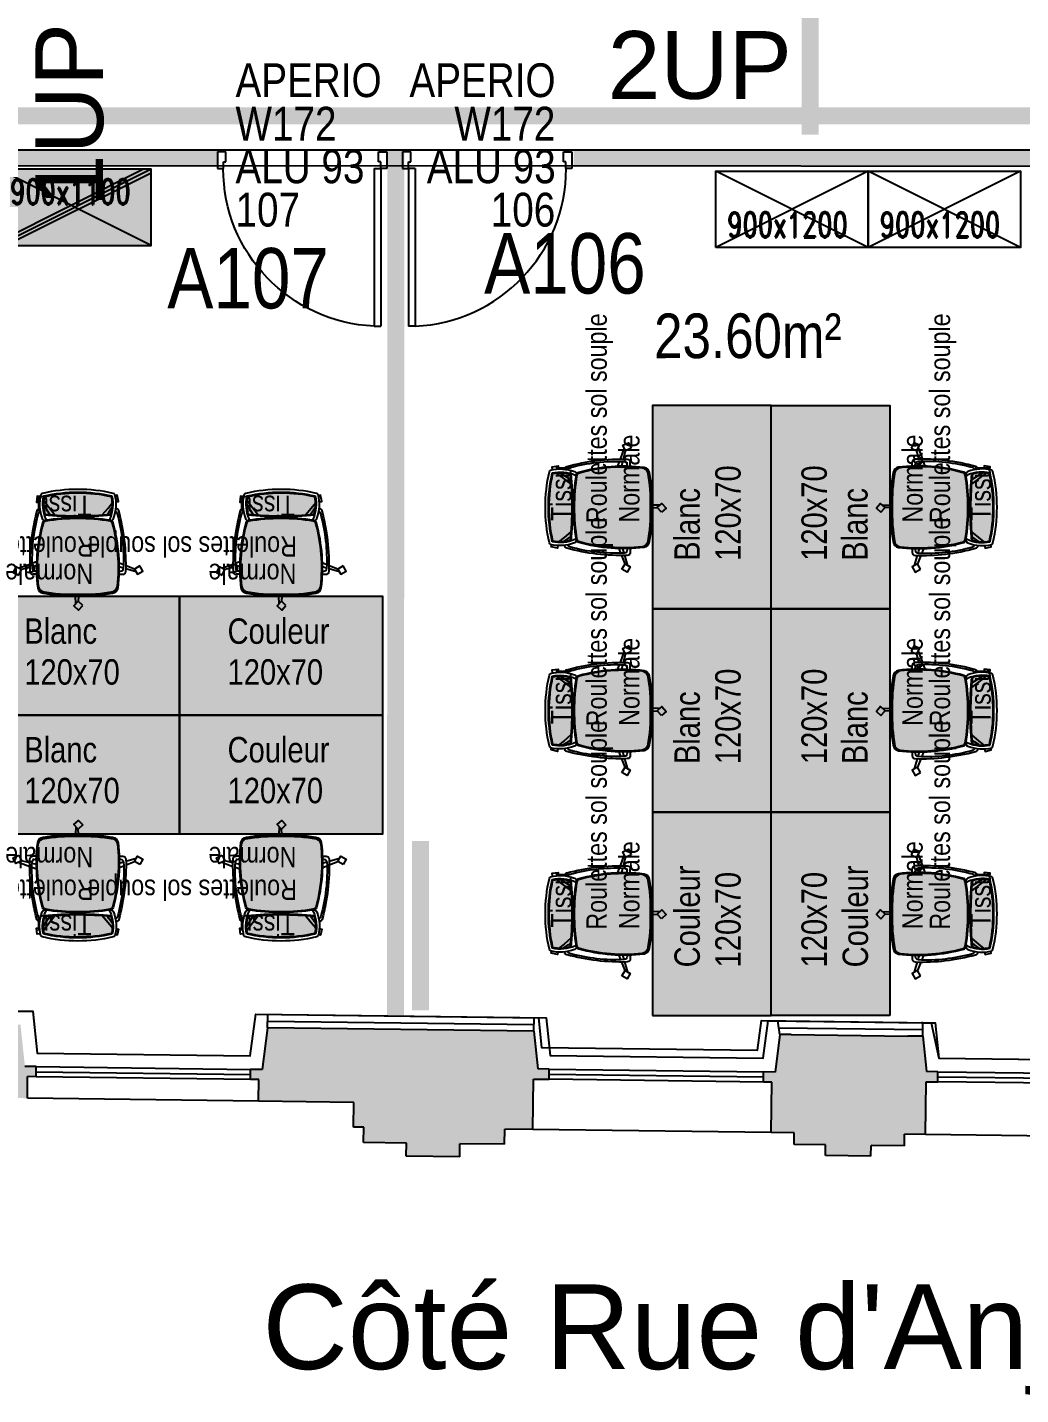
# Model space of a CAD drawing. Extents: x -28.9 to 23.3, y -8.4 to 57.6.
# Drawn here: x -10.06 to -4.2, y -8.19 to -0.11 of the extents above; entities that cross this region are included whole.
import ezdxf
from ezdxf.enums import TextEntityAlignment as Align

# ---------------------------------------------------------------- set-up
doc = ezdxf.new("R2010")
doc.units = 0
doc.header["$LTSCALE"] = 0.001
doc.linetypes.add('CACHE', pattern=[0.375, 0.25, -0.125])
doc.linetypes.add('HIDDEN', pattern=[9.525, 6.35, -3.175])
for name, color, linetype in [('00-SECURITE UP', 12, 'Continuous'), ('01-FAC_CHASSIS EXI', 4, 'Continuous'), ('01-STR_MACONNERIE_HACH', 252, 'Continuous'), ('02-ISOLATION', 6, 'ISOLATION'), ('A-Etiq_Mob', 7, 'Continuous'), ('A-Etiquettes', 7, 'Continuous'), ('A-MobilierAQ', 7, 'Continuous'), ('A-num pièce', 1, 'Continuous')]:
    doc.layers.add(name, color=color, linetype=linetype)
for name, color, linetype, true_color in [('A-cote', 7, 'Continuous', 0x425746), ('A-mobilier', 7, 'Continuous', 0x666666), ('A-MOQUETTE', 7, 'Continuous', 0xe5ecff), ('A-projet', 7, 'Continuous', 0x5b6280), ('A-signalétique', 7, 'Continuous', 0x666666), ('A-vitré', 7, 'Continuous', 0x61becc), ('couleur siege', 1, 'Continuous', 0xff0000)]:
    doc.layers.add(name, color=color, linetype=linetype, true_color=true_color)
doc.layers.add('A-portes', color=7, linetype='Continuous', lineweight=25)
doc.styles.add('ARIAL', font='arial.ttf')
doc.styles.add('ROMAND', font='romand', dxfattribs={"width": 0.7})
doc.styles.get("Standard").update_dxf_attribs({"font": 'ARIALN.TTF'})
doc.linetypes.add('ISOLATION', pattern='A,0.00254,-2.54,[134,ltypeshp.shx,S=2.54,R=0,X=-2.54,Y=0],-5.08,[134,ltypeshp.shx,S=2.54,R=180,X=2.54,Y=0],-2.54', length=10.16254)

# ---------------------------------------------------------------- blocks, each defined once
blk = doc.blocks.new('chaise')
at = {"layer": 'A-mobilier', "ltscale": 0.1, "true_color": 0xc7c8ca}
h = blk.add_hatch(color=9, dxfattribs=at)
h.dxf.hatch_style = 1
h.paths.add_polyline_path([(0.2715, 0.4556, 0.30076), (0.2358, 0.4895, 0.043342), (0.0082, 0.5092, 0.043342), (-0.2194, 0.4895, 0.300759), (-0.2552, 0.4556, 0.09791), (-0.2229, 0.027, 0.292085), (-0.2069, 0.0126, 0.040929), (0.0082, -0.005, 0.040929), (0.2232, 0.0126, 0.292085), (0.2392, 0.027, 0.09791)])
h.paths.add_polyline_path([(0.159, -0.0239, 0.015765), (0.0082, -0.0177, 0.016739), (-0.152, -0.0246), (-0.1896, -0.0691), (-0.2181, -0.1033, 0.040824), (-0.2135, -0.1418, 0.054873), (0.0082, -0.1666, 0.054873), (0.2298, -0.1418, 0.02252), (0.2331, -0.1206), (0.2189, -0.1014)])
h.paths.add_polyline_path([(0.1912, -0.0264, 0.003373), (0.159, -0.0239), (0.2189, -0.1014), (0.2331, -0.1206, 0.02535), (0.2346, -0.0966)])
h.paths.add_polyline_path([(0.2255, -0.0296, 0.0036), (0.1912, -0.0264), (0.2346, -0.0966, 0.0714)])
h.paths.add_polyline_path([(-0.152, -0.0246, 0.003505), (-0.1854, -0.0274), (-0.196, -0.0428), (-0.2174, -0.0745, 0.030269), (-0.2181, -0.1033), (-0.1896, -0.0691)])
h.paths.add_polyline_path([(-0.1854, -0.0274, 0.002494), (-0.2092, -0.0296, 0.048116), (-0.2174, -0.0745), (-0.196, -0.0428)], flags=17)
at = {"layer": 'A-mobilier'}
for p, q in [((0.004, 0.5092), (0.0064, 0.5428)), ((0.0216, 0.5582), (0.0229, 0.5092)), ((-0.2624, 0.3653), (-0.2871, 0.3653)), ((0.2787, 0.3653), (0.3035, 0.3653)), ((-0.3737, 0.3493), (-0.3075, 0.3301)), ((-0.3078, 0.3082), (-0.3629, 0.3302)), ((-0.2919, 0.3255), (-0.2834, 0.3231)), ((-0.2629, 0.3453), (-0.2718, 0.3453)), ((0.3093, 0.2929), (0.2787, 0.2819)), ((0.2793, 0.3453), (0.2882, 0.3453)), ((0.2794, 0.3097), (0.3086, 0.3167)), ((0.324, 0.3205), (0.3784, 0.3337)), ((0.3978, 0.3247), (0.3241, 0.2982)), ((-0.2416, -0.0656), (-0.2409, -0.0656)), ((-0.1896, -0.0691), (-0.2193, -0.1048)), ((-0.2174, -0.0745), (-0.196, -0.0428)), ((0.258, -0.0656), (0.2572, -0.0656)), ((0.2331, -0.1206), (0.2189, -0.1014))]:
    blk.add_line(p, q, dxfattribs=at)
at = {"layer": 'A-mobilier', "linetype": 'HIDDEN'}
for p, q in [((-0.2627, 0.2897), (-0.2927, 0.3021)), ((-0.2834, 0.3231), (-0.2632, 0.3171)), ((-0.196, -0.0428), (-0.1854, -0.0274)), ((-0.152, -0.0246), (-0.1896, -0.0691)), ((0.2189, -0.1014), (0.159, -0.0239)), ((0.1912, -0.0264), (0.2346, -0.0966))]:
    blk.add_line(p, q, dxfattribs=at)
at = {"layer": 'A-mobilier'}
for points in [[(-0.0236, 0.5701), (0.0064, 0.5428), (0.034, 0.572), (0.003, 0.5998)], [(-0.3982, 0.3102), (-0.3631, 0.331), (-0.3829, 0.3656), (-0.418, 0.3448)], [(0.3951, 0.3712), (0.3784, 0.3337), (0.4152, 0.3167), (0.4319, 0.3542)]]:
    blk.add_lwpolyline(points, close=True, dxfattribs=at)
for points in [[(-0.2428, -0.1092), (-0.2592, -0.1129), (-0.2503, -0.1525), (-0.2373, -0.1499)], [(0.2547, -0.145), (0.2745, -0.1474), (0.2795, -0.1069), (0.2594, -0.1049)]]:
    blk.add_lwpolyline(points, dxfattribs=at)
for centre, radius, start, end in [((0.8449, 0.323), 1.1081, 173.12775, 195.49585), ((-0.2117, 0.4455), 0.0447, 99.9272, 166.88346), ((-0.203, 0.4342), 0.0495, 115.9014, 169.32984), ((-0.0186, -0.6869), 1.1836, 88.70463, 100.02355), ((0.0082, -0.8109), 1.3202, 89.99999, 99.92701), ((0.0082, -0.8109), 1.3202, 80.07299, 90.00001), ((0.0349, -0.6869), 1.1836, 79.97645, 91.29537), ((0.2281, 0.4455), 0.0447, 13.11654, 80.0728), ((-0.8286, 0.323), 1.1081, 344.50415, 6.87225), ((0.2193, 0.4342), 0.0495, 10.67016, 64.0986), ((-0.2871, 0.3453), 0.02, 90, 178.21972), ((0.8449, 0.323), 1.1031, 173.73867, 195.3268), ((-0.8286, 0.323), 1.1031, 344.6732, 6.26133), ((0.3035, 0.3453), 0.02, 1.78028, 90), ((1.0389, 0.3041), 1.3467, 178.21972, 195.28216), ((0.8419, 0.2723), 1.135, 177.27806, 195.5028), ((-0.2718, 0.3253), 0.02, 90, 177.27806), ((-0.8256, 0.2723), 1.135, 344.4972, 2.72194), ((-1.0226, 0.3041), 1.3467, 344.71784, 1.78028), ((0.2882, 0.3253), 0.02, 2.72194, 90), ((-0.2071, -0.0076), 0.02, 80.75547, 159.0187), ((0.0196, -0.0945), 0.2428, 156.87025, 192.22581), ((-0.2036, 0.0323), 0.02, 195.49585, 260.6251), ((-0.1997, 0.0368), 0.02, 195.3268, 260.76651), ((0.0082, 1.3151), 1.3202, 260.6251, 270.00001), ((-0.1856, -0.0076), 0.02, 114.77846, 159.0187), ((0.0082, 1.3151), 1.3152, 260.76651, 270.00001), ((0.0082, 1.3151), 1.3152, 269.99999, 279.23349), ((0.0082, 1.3151), 1.3202, 269.99999, 279.3749), ((0.2019, -0.0076), 0.02, 20.9813, 65.22154), ((0.216, 0.0368), 0.02, 279.23349, 344.6732), ((-0.0032, -0.0945), 0.2428, 347.77419, 23.12975), ((0.2235, -0.0076), 0.02, 20.9813, 99.24453), ((0.22, 0.0323), 0.02, 279.3749, 344.50415), ((-0.2409, -0.0456), 0.02, 195.28216, 270), ((-0.2325, -0.0257), 0.02, 195.5028, 252.72935), ((0.0196, -0.0945), 0.2628, 159.0187, 193.9621), ((0.0196, -0.0945), 0.2378, 164.15559, 191.46034), ((0.0306, -2.412), 2.3994, 90.53628, 95.82876), ((0.0306, -2.412), 2.3944, 90.5374, 95.7482), ((-0.0143, -2.412), 2.3994, 84.17124, 89.46372), ((-0.0143, -2.412), 2.3944, 84.2518, 89.4626), ((-0.0032, -0.0945), 0.2378, 348.53966, 15.84441), ((-0.0032, -0.0945), 0.2628, 346.0379, 20.9813), ((0.2489, -0.0257), 0.02, 287.27065, 344.4972), ((0.2572, -0.0456), 0.02, 270, 344.71784), ((-0.2198, -0.1455), 0.02, 218.58905, 257.03355), ((0.01, 0.8526), 1.0442, 257.03355, 269.90038), ((0.01, 0.8526), 1.0242, 257.15462, 269.89843), ((0.01, 0.8526), 1.0192, 257.33463, 269.89793), ((0.0064, 0.8526), 1.0192, 270.10207, 282.66537), ((0.0064, 0.8526), 1.0242, 270.10157, 282.84538), ((0.0064, 0.8526), 1.0442, 270.09962, 282.96645), ((0.2362, -0.1455), 0.02, 282.96645, 321.41095)]:
    blk.add_arc(centre, radius, start, end, dxfattribs=at)
blk = doc.blocks.new('SiègeT1')
at = {"layer": 'couleur siege', "true_color": 0x8a6689}
for points in [[(-0.1936, 0.2235), (-0.0769, 0.2096), (0.0385, 0.2124), (0.1553, 0.2166), (0.1984, 0.2222), (0.2025, 0.2444), (0.2039, 0.282), (0.2012, 0.321), (0.1233, 0.3376), (0.0385, 0.3432), (-0.0227, 0.3446), (-0.0977, 0.3376), (-0.1492, 0.3307), (-0.1964, 0.3223), (-0.202, 0.3001), (-0.2006, 0.2653)], [(-0.2076, -0.2358), (-0.225, -0.2195), (-0.2335, -0.1968), (-0.2363, -0.14), (-0.2381, -0.076), (-0.2337, -0.0116), (-0.2278, 0.0448), (-0.218, 0.1023), (-0.2107, 0.1321), (-0.2013, 0.169), (-0.1966, 0.1769), (-0.184, 0.18), (-0.1205, 0.1883), (-0.0494, 0.1934), (0.0091, 0.1953), (0.0767, 0.1926), (0.1322, 0.1879), (0.1685, 0.1829), (0.1909, 0.1794), (0.1994, 0.1771), (0.2037, 0.1728), (0.2071, 0.1636), (0.2187, 0.1148), (0.2315, 0.0452), (0.2373, -0.0047), (0.2408, -0.0627), (0.2412, -0.1049), (0.2396, -0.159), (0.2364, -0.1973), (0.2345, -0.2097), (0.2289, -0.2196), (0.2221, -0.2289), (0.2135, -0.2344), (0.2067, -0.2363), (0.1752, -0.2419), (0.1139, -0.248), (0.0509, -0.2511), (-0.0505, -0.2518), (-0.1259, -0.2474), (-0.1911, -0.2375)]]:
    blk.add_hatch(color=8, dxfattribs=at).paths.add_polyline_path(points)
at = {"extrusion": (0, 0, -1), "xscale": 0.8999999999999986, "yscale": 0.8999999999999986, "zscale": -0.9, "rotation": 180}
blk.add_blockref('chaise', (0.0055, 0.195), dxfattribs=at)
at = {"layer": 'A-Etiq_Mob', "style": 'ROMAND', "width": 0.7}
for tag, p in [('FINITION', (-0.0791, 0.1775)), ('PIETEMENT', (-0.0914, -0.031)), ('ASSISE', (-0.0883, -0.2242)), ('COULEUR', (-0.1036, -0.4236))]:
    blk.add_attdef(tag, p, '', height=0.15, dxfattribs=at)
blk = doc.blocks.new('Poste127')
at = {"transparency": 33554582}
h = blk.add_hatch(color=256, dxfattribs=at)
h.dxf.hatch_style = 1
h.set_gradient(color1=(199, 200, 202), color2=(255, 246, 230), tint=1, name='CURVED')
h.paths.add_polyline_path([(0, 0.7), (0, 0), (1.2, 0), (1.2, 0.7)])
blk.add_lwpolyline([(0, 0.7), (0, 0), (1.2, 0), (1.2, 0.7)], close=True)
at = {"layer": 'A-Etiq_Mob'}
for tag, p in [('FINITION', (0.2839, 0.4213)), ('DIM', (0.2839, 0.1804))]:
    blk.add_attdef(tag, p, '', height=0.15, dxfattribs=at)
blk = doc.blocks.new('Poste127Couleur')
at = {"transparency": 33554582}
h = blk.add_hatch(color=256, dxfattribs=at)
h.dxf.hatch_style = 1
h.set_gradient(color1=(169, 83, 160), color2=(255, 246, 230), tint=1, name='CURVED')
h.paths.add_polyline_path([(0, 0.7029), (0, 0.0029), (1.2, 0.0029), (1.2, 0.7029)])
blk.add_lwpolyline([(0, 0.7), (0, 0), (1.2, 0), (1.2, 0.7)], close=True)
at = {"layer": 'A-Etiq_Mob'}
for tag, p in [('STRATIFIE', (0.2839, 0.4213)), ('DIM', (0.2839, 0.1804))]:
    blk.add_attdef(tag, p, '', height=0.15, dxfattribs=at)
blk = doc.blocks.new('Xref-R1-2018-11')
at = {"layer": '01-STR_MACONNERIE_HACH'}
h = blk.add_hatch(color=256, dxfattribs=at)
h.dxf.hatch_style = 1
h.paths.add_polyline_path([(-9.9079, 6.5986), (-9.8547, 6.5982), (-9.8543, 6.6582), (-9.9043, 6.6585), (-9.9023, 6.9761), (-10.8947, 6.9824), (-10.8967, 6.6649), (-10.9467, 6.6652), (-10.9471, 6.6052), (-10.8943, 6.6049), (-10.8705, 6.3609), (-9.9349, 6.3549)])
h.paths.add_polyline_path([(-6.9594, 6.9572), (-8.5844, 6.9676), (-8.5864, 6.6501), (-8.6364, 6.6504), (-8.6368, 6.5904), (-8.5841, 6.5901), (-8.5602, 6.3461), (-6.992, 6.3361), (-6.965, 6.5797), (-6.9118, 6.5794), (-6.9114, 6.6394), (-6.9614, 6.6397)])
h.paths.add_polyline_path([(-3.9843, 6.9382), (-5.6415, 6.9488), (-5.6435, 6.6313), (-5.6935, 6.6316), (-5.6939, 6.5716), (-5.6412, 6.5713), (-5.6173, 6.3273), (-4.0169, 6.317), (-3.99, 6.5607), (-3.9367, 6.5604), (-3.9364, 6.6204), (-3.9864, 6.6207)])
h.paths.add_polyline_path([(-1.6714, 6.9234), (-2.6665, 6.9298), (-2.6685, 6.6123), (-2.7185, 6.6126), (-2.7189, 6.5526), (-2.6661, 6.5522), (-2.6423, 6.3082), (-1.704, 6.3022), (-1.677, 6.5459), (-1.6238, 6.5456), (-1.6234, 6.6056), (-1.6734, 6.6059)])
h.paths.add_polyline_path([(1.2391, 6.9048), (-0.3535, 6.915), (-0.3555, 6.5975), (-0.4055, 6.5978), (-0.4059, 6.5378), (-0.3532, 6.5375), (-0.3294, 6.2934), (1.2351, 6.2834), (1.2366, 6.5273), (1.2866, 6.527), (1.287, 6.587), (1.237, 6.5873)])
h.paths.add_polyline_path([(4.2613, 4.563), (4.0393, 4.878), (3.7941, 4.7052), (3.7437, 4.6696), (3.4414, 4.4566), (3.7374, 4.0365), (4.1422, 3.9277), (4.1734, 4.0436), (4.1251, 4.0566)])
h.paths.add_polyline_path([(6.4828, 4.6253), (6.3626, 4.8262), (6.4048, 4.8588), (6.368, 4.9062), (6.3372, 4.8824), (6.2044, 5.0537), (5.3291, 4.3754), (5.2181, 4.3882), (5.0613, 3.8049), (5.013, 3.8178), (4.9819, 3.702), (5.2116, 3.6402)])
edge = h.paths.add_edge_path()
edge.add_line((8.8998, 6.4983), (8.8988, 6.5))
edge.add_line((8.8988, 6.5), (11.0135, 3.6771))
edge.add_arc((11.3803, 2.3662), 1.3612, 46.88516, 105.63257, ccw=False)
edge.add_line((12.3107, 3.3599), (9.1783, 7.5308))
edge.add_line((9.1783, 7.5308), (8.6276, 7.1267))
edge.add_line((8.6276, 7.1267), (8.7221, 7.0047))
edge.add_line((8.7221, 7.0047), (7.5965, 6.1325))
edge.add_line((7.5965, 6.1325), (7.7293, 5.9611))
edge.add_line((7.7293, 5.9611), (7.698, 5.9369))
edge.add_line((7.698, 5.9369), (7.7348, 5.8895))
edge.add_line((7.7348, 5.8895), (7.7825, 5.9264))
edge.add_line((7.7825, 5.9264), (7.947, 5.7599))
edge.add_line((7.947, 5.7599), (8.5107, 6.1968))
edge.add_line((8.5107, 6.1968), (8.5095, 6.1984))
edge.add_line((8.5095, 6.1984), (8.5108, 6.1969))
edge.add_line((8.5108, 6.1969), (8.8998, 6.4983))
edge = h.paths.add_edge_path()
edge.add_line((12.594, 2.9826), (12.3107, 3.3599))
edge.add_arc((11.3803, 2.3662), 1.3612, 46.88516, 105.63257)
edge.add_line((11.0135, 3.6771), (12.5352, 1.6457))
edge.add_arc((11.3803, 2.3662), 1.3612, 328.04267, 359.26904)
edge.add_arc((11.3803, 2.3662), 1.3612, 359.26904, 386.92775)
edge = h.paths.add_edge_path()
edge.add_arc((11.3803, 2.3662), 1.3612, -0.73096, 26.92775, ccw=False)
edge.add_arc((11.3803, 2.3662), 1.3612, 328.04267, 359.26904, ccw=False)
edge.add_line((12.5352, 1.6457), (16.884, -4.1595))
edge.add_line((16.884, -4.1595), (16.1904, -4.6804))
edge.add_line((16.1904, -4.6804), (16.2944, -4.8341))
edge.add_line((16.2944, -4.8341), (16.2458, -4.8706))
edge.add_line((16.2458, -4.8706), (16.2818, -4.9185))
edge.add_line((16.2818, -4.9185), (16.3361, -4.8777))
edge.add_line((16.3361, -4.8777), (16.4203, -4.9898))
edge.add_line((16.4203, -4.9898), (16.932, -4.6055))
edge.add_line((16.932, -4.6055), (17.1197, -4.6902))
edge.add_line((17.1197, -4.6902), (17.9104, -4.0965))
edge.add_line((17.9104, -4.0965), (12.594, 2.9826))
h.paths.add_polyline_path([(14.898, -6.1331), (15.4052, -5.7522), (15.321, -5.6401), (15.3753, -5.5993), (15.3393, -5.5513), (15.2911, -5.5876), (15.286, -5.5815), (15.1725, -5.4448), (14.0287, -6.3038), (14.155, -6.4832), (14.1064, -6.5197), (14.1425, -6.5676), (14.1968, -6.5268), (14.3689, -6.7561), (14.4424, -6.7009), (14.4957, -6.772), (14.616, -6.6817), (14.6553, -6.734), (14.8855, -6.5612), (14.7928, -6.4377), (14.9377, -6.3289)])
h.paths.add_polyline_path([(13.3381, -7.6413), (13.2848, -7.5703), (13.409, -7.477), (13.2369, -7.2477), (13.2912, -7.2069), (13.2552, -7.159), (13.207, -7.1952), (13.0693, -7.0231), (12.0278, -7.8065), (12.1544, -7.9862), (12.1058, -8.0227), (12.1418, -8.0707), (12.1962, -8.0299), (12.3681, -8.2587), (12.5358, -8.1328), (12.5892, -8.2038), (12.8542, -8.0048), (12.8935, -8.0571), (13.1093, -7.8951), (13.07, -7.8427)])
h.paths.add_polyline_path([(11.2287, -8.7564), (11.283, -8.7156), (11.247, -8.6676), (11.1988, -8.7039), (11.06, -8.5304), (10.0749, -9.2731), (10.0749, -9.2731), (10.0653, -9.2803), (10.1905, -9.4582), (10.1199, -9.5112), (10.156, -9.5592), (10.2103, -9.5184), (10.3836, -9.7491), (10.5241, -9.6436), (10.5775, -9.7146), (10.8405, -9.5171), (10.8798, -9.5694), (11.0956, -9.4074), (11.0563, -9.355), (11.3304, -9.1492), (11.277, -9.0781), (11.4006, -8.9853)])
h.paths.add_polyline_path([(9.2725, -10.5835), (9.4124, -10.4784), (9.2391, -10.2477), (9.2934, -10.2069), (9.2574, -10.1589), (9.1872, -10.2117), (9.0513, -10.0418), (8.1252, -10.7373), (8.2507, -10.9182), (8.1842, -10.9682), (8.2202, -11.0161), (8.2746, -10.9753), (8.4463, -11.204), (8.5752, -11.1071), (8.6286, -11.1782), (8.8718, -10.9956), (8.9111, -11.0479), (9.1269, -10.8859), (9.0876, -10.8335), (9.3259, -10.6545)])
h.paths.add_polyline_path([(7.3912, -11.9963), (7.5006, -11.9142), (7.3289, -11.6855), (7.3832, -11.6448), (7.3472, -11.5968), (7.281, -11.6465), (7.1435, -11.4746), (6.3233, -12.0905), (6.4525, -12.2767), (6.3735, -12.3361), (6.4095, -12.384), (6.4638, -12.3433), (6.6317, -12.5667), (6.6939, -12.52), (6.7473, -12.5911), (6.9904, -12.4085), (7.0298, -12.4608), (7.2456, -12.2987), (7.2062, -12.2464), (7.4446, -12.0674)])
h.paths.add_polyline_path([(5.6249, -13.3229), (5.6781, -13.2829), (5.5103, -13.0594), (5.5646, -13.0186), (5.5286, -12.9706), (5.4496, -13.0299), (5.308, -12.853), (5.0721, -13.0302), (4.5022, -13.0229), (4.4995, -13.2355), (4.4495, -13.2349), (4.4488, -13.2949), (4.4987, -13.2955), (4.4948, -13.6023), (4.7391, -13.6054), (4.7378, -13.704), (4.8992, -13.7061), (4.8984, -13.7758), (5.2994, -13.7809), (5.621, -13.5394), (5.6048, -13.469), (5.6878, -13.4067)])
h.paths.add_polyline_path([(3.3163, -13.0078), (2.4349, -12.9966), (2.4323, -13.1997), (2.3823, -13.1991), (2.3816, -13.2591), (2.4315, -13.2597), (2.4275, -13.5759), (2.5342, -13.5773), (2.5334, -13.6459), (2.7266, -13.6484), (2.7258, -13.7117), (2.9974, -13.7152), (2.9982, -13.6518), (3.1803, -13.6542), (3.1811, -13.5855), (3.3089, -13.5871), (3.3128, -13.2804), (3.3628, -13.281), (3.3636, -13.221), (3.3136, -13.2204)])
h.paths.add_polyline_path([(1.2489, -12.9814), (-0.6014, -12.9578), (-0.6289, -13.1654), (-0.697, -13.1645), (-0.6964, -13.2245), (-0.6478, -13.2251), (-0.6518, -13.5366), (-0.6146, -13.5371), (-0.6155, -13.6057), (-0.4283, -13.6081), (-0.4291, -13.6715), (-0.1553, -13.675), (-0.1545, -13.6116), (0.0332, -13.614), (0.0345, -13.5097), (0.5318, -13.516), (0.5305, -13.6204), (0.7014, -13.6225), (0.7006, -13.6859), (0.9641, -13.6893), (0.9649, -13.6259), (1.1422, -13.6282), (1.1431, -13.5595), (1.2416, -13.5608), (1.2456, -13.2446), (1.2956, -13.2452), (1.2963, -13.1852), (1.2464, -13.1846)])
h.paths.add_polyline_path([(-2.051, -12.9393), (-2.894, -12.9286), (-2.9234, -13.1503), (-2.9915, -13.1494), (-2.9923, -13.2094), (-2.9423, -13.21), (-2.9461, -13.5073), (-2.8104, -13.5091), (-2.8113, -13.5777), (-2.6251, -13.5801), (-2.6259, -13.6435), (-2.3569, -13.6469), (-2.3561, -13.5835), (-2.1592, -13.586), (-2.1583, -13.5174), (-2.0358, -13.519), (-2.0318, -13.2075), (-1.9629, -13.2084), (-1.9621, -13.1484), (-2.0288, -13.1475)])
h.paths.add_polyline_path([(-4.3499, -13.1921), (-4.2574, -13.1933), (-4.2566, -13.1333), (-4.3233, -13.1324), (-4.347, -12.91), (-5.9186, -12.89), (-5.9511, -13.1353), (-6.0192, -13.1344), (-6.02, -13.1944), (-5.97, -13.195), (-5.9717, -13.3223), (-5.41, -13.3295), (-5.4119, -13.4759), (-5.3505, -13.4767), (-5.3516, -13.5665), (-5.099, -13.5697), (-5.1, -13.6461), (-4.784, -13.6502), (-4.7831, -13.5737), (-4.5202, -13.5771), (-4.519, -13.4873), (-4.3537, -13.4894)])
h.paths.add_polyline_path([(-10.3349, -12.8336), (-11.1808, -12.8229), (-11.2133, -13.0681), (-11.2814, -13.0673), (-11.2822, -13.1273), (-11.2323, -13.1279), (-11.2362, -13.4341), (-11.0899, -13.436), (-11.0909, -13.5137), (-10.8922, -13.5162), (-10.893, -13.5758), (-10.6219, -13.5792), (-10.6211, -13.5197), (-10.4225, -13.5222), (-10.4215, -13.4445), (-10.2967, -13.4461), (-10.2928, -13.1399), (-10.2428, -13.1405), (-10.242, -13.0805), (-10.3087, -13.0797)])
edge = h.paths.add_edge_path()
edge.add_line((2.5716, 5.6909), (3.1695, 6.1123))
edge.add_line((3.1695, 6.1123), (3.0138, 6.3333))
edge.add_arc((1.8436, 5.4114), 1.4897, 38.23232, 77.61848)
edge.add_line((2.1631, 6.8664), (2.163, 6.8989))
edge.add_line((2.163, 6.8989), (1.9782, 6.9001))
edge.add_line((1.9782, 6.9001), (1.9761, 6.5826))
edge.add_line((1.9761, 6.5826), (1.9261, 6.5829))
edge.add_line((1.9261, 6.5829), (1.9257, 6.5229))
edge.add_line((1.9257, 6.5229), (1.9757, 6.5226))
edge.add_line((1.9757, 6.5226), (1.9742, 6.2787))
edge.add_line((1.9742, 6.2787), (2.1582, 6.2775))
edge.add_line((2.1582, 6.2775), (2.5716, 5.6909))
h.paths.add_polyline_path([(-13.5351, -3.4062), (-13.5351, -4.4062)], flags=17)
h.paths.add_polyline_path([(-13.5351, -3.4062), (-12.9038, -3.4062), (-12.8388, 0.0746), (-12.8359, 0.23), (-12.8289, 0.6049), (-12.8252, 0.8044), (-12.7212, 6.3727), (-12.2452, 6.3697), (-12.2182, 6.6133), (-12.165, 6.613), (-12.1646, 6.673), (-12.2146, 6.6733), (-12.2125, 6.9908), (-12.9153, 6.9953), (-12.913, 7.3501), (-13.403, 7.3532), (-13.7905, -13.4015), (-13.2871, -13.4079), (-13.2881, -13.4856), (-13.1001, -13.488), (-13.1009, -13.5476), (-12.8417, -13.5509), (-12.8117, -13.4917), (-12.6419, -13.4939), (-12.6405, -13.3837), (-12.6008, -13.3842), (-12.5973, -13.1105), (-12.5473, -13.1111), (-12.5465, -13.0511), (-12.6132, -13.0503), (-12.6395, -12.8042), (-13.0792, -12.7986), (-12.9225, -4.4062), (-13.5351, -4.4062)])
h = blk.add_hatch(color=256, dxfattribs=at)
h.dxf.hatch_style = 1
h.paths.add_polyline_path([(-8.8763, -12.8523), (-8.9088, -13.0975), (-8.9769, -13.0967), (-8.9777, -13.1567), (-8.9277, -13.1573), (-8.9316, -13.4635), (-8.7239, -13.4661), (-8.7249, -13.5439), (-8.479, -13.547), (-8.4797, -13.6066), (-8.1487, -13.6108), (-8.1479, -13.5512), (-7.8968, -13.5544), (-7.8958, -13.4767), (-7.8414, -13.4774), (-7.8391, -13.2985), (-7.3367, -13.3049), (-7.3351, -13.1776), (-7.2851, -13.1783), (-7.2843, -13.1183), (-7.351, -13.1174), (-7.3772, -12.8714)])
for p, q in [((-5.9186, -12.89), (-5.9511, -13.1353)), ((-4.347, -12.91), (-5.9186, -12.89)), ((-4.347, -12.91), (-4.3233, -13.1324)), ((-2.894, -12.9286), (-2.9234, -13.1503)), ((-2.8284, -12.9294), (-2.894, -12.9286)), ((-2.051, -12.9393), (-2.1389, -12.9382)), ((-2.051, -12.9393), (-2.0288, -13.1475)), ((-7.2843, -13.1183), (-7.351, -13.1174)), ((-7.2851, -13.1783), (-7.2843, -13.1183)), ((-6.02, -13.1944), (-6.0192, -13.1344)), ((-5.9511, -13.1353), (-6.0192, -13.1344)), ((-4.2566, -13.1333), (-4.3233, -13.1324)), ((-4.2574, -13.1933), (-4.2566, -13.1333)), ((-2.9923, -13.2094), (-2.9915, -13.1494)), ((-2.9234, -13.1503), (-2.9915, -13.1494)), ((-1.9621, -13.1484), (-2.0288, -13.1475)), ((-1.9629, -13.2084), (-1.9621, -13.1484)), ((-7.3367, -13.3049), (-7.3351, -13.1776)), ((-7.2851, -13.1783), (-7.3351, -13.1776)), ((-5.97, -13.195), (-6.02, -13.1944)), ((-5.9717, -13.3223), (-5.97, -13.195)), ((-4.3537, -13.4894), (-4.3499, -13.1921)), ((-4.3499, -13.1921), (-4.2574, -13.1933)), ((-2.9423, -13.21), (-2.9923, -13.2094)), ((-2.9461, -13.5073), (-2.9423, -13.21)), ((-2.0358, -13.519), (-2.0318, -13.2075)), ((-2.0318, -13.2075), (-1.9629, -13.2084)), ((-5.9717, -13.3223), (-7.3367, -13.3049)), ((-5.41, -13.3295), (-5.9717, -13.3223)), ((-5.4119, -13.4759), (-5.41, -13.3295)), ((-5.3505, -13.4767), (-5.4119, -13.4759)), ((-5.3516, -13.5665), (-5.3505, -13.4767)), ((-4.5202, -13.5771), (-4.519, -13.4873)), ((-4.3537, -13.4894), (-4.519, -13.4873)), ((-2.9461, -13.5073), (-4.3537, -13.4894)), ((-2.8104, -13.5091), (-2.9461, -13.5073)), ((-2.8113, -13.5777), (-2.8104, -13.5091)), ((-2.1592, -13.586), (-2.1583, -13.5174)), ((-2.0358, -13.519), (-2.1583, -13.5174)), ((-0.6518, -13.5366), (-2.0358, -13.519)), ((-5.099, -13.5697), (-5.3516, -13.5665)), ((-5.1, -13.6461), (-5.099, -13.5697)), ((-4.784, -13.6502), (-4.7831, -13.5737)), ((-4.5202, -13.5771), (-4.7831, -13.5737)), ((-2.6251, -13.5801), (-2.8113, -13.5777)), ((-2.6259, -13.6435), (-2.6251, -13.5801)), ((-2.3569, -13.6469), (-2.3561, -13.5835)), ((-2.1592, -13.586), (-2.3561, -13.5835)), ((-4.784, -13.6502), (-5.1, -13.6461)), ((-2.3569, -13.6469), (-2.6259, -13.6435))]:
    blk.add_line(p, q)
blk.add_lwpolyline([(-2.8284, -12.9294), (-2.1389, -12.9382)])
at = {"layer": '00-SECURITE UP', "const_width": 0.1}
blk.add_lwpolyline([(-2.7163, -7.6159), (-2.7163, -6.7069), (-2.7163, -6.7069), (-2.7163, -6.7069)], dxfattribs=at)
at = {"layer": '01-FAC_CHASSIS EXI', "linetype": 'Continuous'}
for p, q in [((-7.2847, -13.1483), (-6.0196, -13.1644)), ((-4.257, -13.1633), (-2.9919, -13.1794)), ((-1.9625, -13.1784), (-0.6967, -13.1945))]:
    blk.add_line(p, q, dxfattribs=at)
at = {"layer": '01-FAC_CHASSIS EXI'}
for p, q in [((-7.2843, -13.1183), (-6.0192, -13.1344)), ((-4.2566, -13.1333), (-2.9915, -13.1494)), ((-1.9621, -13.1484), (-0.697, -13.1645)), ((-6.02, -13.1944), (-7.2851, -13.1783)), ((-2.9923, -13.2094), (-4.2574, -13.1933)), ((-0.6964, -13.2245), (-1.9629, -13.2084))]:
    blk.add_line(p, q, dxfattribs=at)
at = {"layer": '02-ISOLATION', "linetype": 'Continuous'}
for points in [[(-8.9463, -12.7714), (-7.3052, -12.7923), (-7.279, -13.0383), (-6.0211, -13.0544), (-5.9886, -12.8091), (-4.275, -12.831), (-4.2513, -13.0533), (-2.9934, -13.0694), (-2.964, -12.8477), (-2.9074, -12.8484), (-2.9013, -12.8485), (-2.0518, -12.8593), (-2.0579, -12.8592), (-1.979, -12.8602), (-1.9568, -13.0684), (-0.6989, -13.0845), (-0.6714, -12.8769), (1.33, -12.9025), (1.3274, -13.1056), (2.3533, -13.1187)], [(-5.9186, -12.89), (-5.9176, -12.81)], [(-4.347, -12.91), (-4.346, -12.83)], [(-2.894, -12.9286), (-2.9074, -12.8484)], [(-2.051, -12.9393), (-2.05, -12.8593)]]:
    blk.add_lwpolyline(points, dxfattribs=at)
at = {"layer": '02-ISOLATION', "linetype": 'ISOLATION', "ltscale": 0.004}
for points in [[(-5.9181, -12.85), (-4.3465, -12.87)], [(-2.9007, -12.8885), (-2.0505, -12.8993)]]:
    blk.add_lwpolyline(points, dxfattribs=at)
at = {"style": 'ARIAL'}
blk.add_text("Côté Rue d'Anjou", height=0.5, dxfattribs=at).set_placement((-5.9493, -14.904))
at = {"layer": '00-SECURITE UP', "insert": (-7.2893, -8.0442), "char_height": 0.4, "width": 25.873028, "attachment_point": 1, "rotation": 90, "line_spacing_factor": 0.8, "style": 'ARIAL'}
blk.add_mtext('1UP', dxfattribs=at)
at = {"layer": '00-SECURITE UP', "insert": (-3.9108, -7.0055), "char_height": 0.4, "width": 25.873028, "attachment_point": 1, "line_spacing_factor": 0.8, "style": 'ARIAL'}
blk.add_mtext('2UP', dxfattribs=at)
blk = doc.blocks.new('armoire90')
blk.add_lwpolyline([(0, 0.45), (0, 0), (0.9, 0), (0.9, 0.45)], close=True)
for points in [[(0.9, 0), (0, 0.45)], [(0.9, 0.45), (0, 0)]]:
    blk.add_lwpolyline(points)
at = {"layer": 'A-Etiq_Mob', "style": 'ROMAND', "width": 0.7}
for tag, p in [('DIMENSION', (0.0684, 0.2418)), ('FINITION', (0.0684, 0.0013)), ('PORTES', (0.0684, -0.2391))]:
    blk.add_attdef(tag, p, '', height=0.15, dxfattribs=at)
blk = doc.blocks.new('armoire90Réhausse')
at = {"true_color": 0xfdedc9}
h = blk.add_hatch(color=254, dxfattribs=at)
h.dxf.hatch_style = 1
h.paths.add_polyline_path([(0, 0.45), (0, 0), (0.9, 0), (0.9, 0.45)])
blk.add_lwpolyline([(0, 0.45), (0, 0), (0.9, 0), (0.9, 0.45)], close=True)
for points in [[(0.9, 0), (0, 0.45)], [(0.9, 0.45), (0, 0)], [(0.8553, 0.45), (0, 0.0224)], [(0.9, 0.4276), (0.0447, 0)]]:
    blk.add_lwpolyline(points)
at = {"layer": 'A-Etiq_Mob', "style": 'ROMAND', "width": 0.7}
for tag, p in [('DIMENSION', (0.0684, 0.2418)), ('FINITION', (0.0684, 0.0013)), ('PORTES', (0.0684, -0.2391))]:
    blk.add_attdef(tag, p, '', height=0.15, dxfattribs=at)
blk = doc.blocks.new('P_93100')
for p, q in [((0.425, 0.93), (0.465, 0.93)), ((0.425, 0), (0.425, 0.93)), ((0.465, 0), (0.465, 0.93)), ((-0.5, -0.1), (-0.5, 0)), ((-0.5, 0), (-0.465, 0)), ((-0.465, 0), (-0.465, -0.04)), ((0.425, 0), (0.465, 0)), ((0.465, 0), (0.465, -0.04)), ((0.5, 0), (0.465, 0)), ((0.5, -0.1), (0.5, 0)), ((-0.465, -0.04), (-0.45, -0.04)), ((-0.45, -0.04), (-0.45, -0.1)), ((0.465, -0.04), (0.45, -0.04)), ((0.45, -0.04), (0.45, -0.1)), ((-0.45, -0.1), (-0.5, -0.1)), ((0.45, -0.1), (0.5, -0.1))]:
    blk.add_line(p, q)
blk.add_arc((0.465, 0), 0.9309, 92.46282, 180)

msp = doc.modelspace()

# ---------------------------------------------------------------- linework, layer by layer
at = {"layer": 'A-Etiquettes', "color": 1, "true_color": 0xff0000, "const_width": 0.1}
msp.add_lwpolyline([(-7.7403, -4.9181), (-7.7403, -5.9181)], dxfattribs=at)
at = {"layer": 'A-MOQUETTE'}
for points in [[(0.1634, -0.9364), (-11.1536, -0.9326)], [(-11.6707, -5.9022), (-10.0296, -5.9232), (-10.0033, -6.1696), (-8.7456, -6.1857), (-8.713, -5.94), (-7.0447, -5.9612), (-7.026, -6.1372), (-5.7514, -6.1534), (-5.7281, -5.978), (-4.7268, -5.9908), (-4.6811, -6.1997), (-3.4338, -6.2156), (-3.4102, -6.0076), (-1.3921, -6.0334), (-1.397, -6.2369), (-0.3711, -6.25)]]:
    msp.add_lwpolyline(points, dxfattribs=at)
at = {"layer": 'A-projet', "color": 63, "true_color": 0xa6c487}
msp.add_lwpolyline([(0.9643, 10.8355), (-0.6104, 13.07), (-1.6103, 13.0738), (-1.5381, 8.4771), (-11.1473, 8.4938), (-11.1532, -0.8381), (3.1376, -0.8381), (7.1773, 2.2123), (2.4398, 8.4863), (2.4398, 8.4863), (2.434, 10.4404)], close=True, dxfattribs=at)
at = {"layer": 'A-projet', "const_width": 0.1}
msp.add_lwpolyline([(-7.888, -5.9549), (-7.8854, -0.8383)], dxfattribs=at)
at = {"layer": 'A-projet', "ltscale": 0.01}
msp.add_lwpolyline([(-11.6707, -5.9022), (-10.0296, -5.9232), (-10.0033, -6.1696), (-8.7455, -6.1857), (-8.713, -5.94), (-6.9993, -5.9622), (-6.9756, -6.1846), (-5.7177, -6.2007), (-5.6884, -5.979), (-4.7033, -5.9915), (-4.6811, -6.1997), (-3.4232, -6.2158), (-3.3957, -6.0082), (-1.3944, -6.0337), (-1.397, -6.2369), (-0.3711, -6.25)], dxfattribs=at)
at = {"layer": 'A-signalétique', "color": 1, "linetype": 'CACHE', "ltscale": 2000, "true_color": 0xff0000, "const_width": 0.1}
msp.add_lwpolyline([(2.1934, 8.3444), (6.8221, 2.2756), (3.0655, -0.6364), (-10.9457, -0.6364)], dxfattribs=at)
at = {"layer": 'A-vitré', "const_width": 0.1}
for points in [[(-11.1536, -0.8875), (-8.9347, -0.8889)], [(-6.8361, -0.8881), (-2.6844, -0.8881)]]:
    msp.add_lwpolyline(points, dxfattribs=at)

# ---------------------------------------------------------------- block references
at = {"ltscale": 0.01}
msp.add_blockref('Xref-R1-2018-11', (-2.7243, 6.8687), dxfattribs=at)
at = {"layer": 'A-mobilier'}
ref = msp.add_blockref('SiègeT1', (-6.6359, -2.9497), dxfattribs=dict(at, rotation=90.00000000000001))
ref.add_attrib('FINITION', 'Tissu', dxfattribs={"layer": 'A-Etiq_Mob', "height": 0.12, "rotation": 90}).set_placement((-6.8134, -3.0288), align=Align.BOTTOM_LEFT)
ref.add_attrib('ASSISE', 'Normale', dxfattribs={"layer": 'A-Etiq_Mob', "height": 0.12, "rotation": 90}).set_placement((-6.4117, -3.038), align=Align.BOTTOM_LEFT)
ref.add_attrib('PIETEMENT', 'Roulettes sol souple', dxfattribs={"layer": 'A-Etiq_Mob', "height": 0.12, "rotation": 90}).set_placement((-6.6049, -3.0411), align=Align.BOTTOM_LEFT)
ref = msp.add_blockref('SiègeT1', (-4.7045, -2.9497), dxfattribs=dict(at, xscale=-1, rotation=270))
ref.add_attrib('FINITION', 'Tissu', dxfattribs={"layer": 'A-Etiq_Mob', "height": 0.12, "rotation": 90}).set_placement((-4.3384, -3.0288), align=Align.BOTTOM_LEFT)
ref.add_attrib('ASSISE', 'Normale', dxfattribs={"layer": 'A-Etiq_Mob', "height": 0.12, "rotation": 90}).set_placement((-4.7401, -3.038), align=Align.BOTTOM_LEFT)
ref.add_attrib('PIETEMENT', 'Roulettes sol souple', dxfattribs={"layer": 'A-Etiq_Mob', "height": 0.12, "rotation": 90}).set_placement((-4.5783, -3.0411), align=Align.BOTTOM_LEFT)
at = {"layer": 'A-mobilier', "ltscale": 0.1}
ref = msp.add_blockref('Poste127', (-5.6702, -3.5478), dxfattribs=dict(at, rotation=90.00000000000001))
ref.add_attrib('STRATIFIE', 'Blanc', (-6.0915, -3.2639), dxfattribs={"layer": 'A-Etiq_Mob', "ltscale": 0.1, "height": 0.15, "rotation": 90})
ref.add_attrib('DIM', '120x70', (-5.8506, -3.2639), dxfattribs={"layer": 'A-Etiq_Mob', "ltscale": 0.1, "height": 0.15, "rotation": 90})
ref = msp.add_blockref('Poste127', (-5.6702, -3.5478), dxfattribs=dict(at, xscale=-1, rotation=270))
ref.add_attrib('STRATIFIE', 'Blanc', (-5.1013, -3.2639), dxfattribs={"layer": 'A-Etiq_Mob', "ltscale": 0.1, "height": 0.15, "rotation": 90})
ref.add_attrib('DIM', '120x70', (-5.3418, -3.2639), dxfattribs={"layer": 'A-Etiq_Mob', "ltscale": 0.1, "height": 0.15, "rotation": 90})
at = {"layer": 'A-mobilier'}
ref = msp.add_blockref('SiègeT1', (-9.7611, -3.2094), dxfattribs=dict(at, xscale=-1))
ref.add_attrib('FINITION', 'Tissu', dxfattribs={"layer": 'A-Etiq_Mob', "height": 0.12, "rotation": 180}).set_placement((-9.682, -2.8434), align=Align.BOTTOM_LEFT)
ref.add_attrib('ASSISE', 'Normale', dxfattribs={"layer": 'A-Etiq_Mob', "height": 0.12, "rotation": 180}).set_placement((-9.6728, -3.2451), align=Align.BOTTOM_LEFT)
ref.add_attrib('PIETEMENT', 'Roulettes sol souple', dxfattribs={"layer": 'A-Etiq_Mob', "height": 0.12, "rotation": 180}).set_placement((-9.6698, -3.0832), align=Align.BOTTOM_LEFT)
ref = msp.add_blockref('SiègeT1', (-8.5611, -3.2094), dxfattribs=dict(at, xscale=-1, rotation=359.9999999999999))
ref.add_attrib('FINITION', 'Tissu', dxfattribs={"layer": 'A-Etiq_Mob', "height": 0.12, "rotation": 180}).set_placement((-8.482, -2.8434), align=Align.BOTTOM_LEFT)
ref.add_attrib('ASSISE', 'Normale', dxfattribs={"layer": 'A-Etiq_Mob', "height": 0.12, "rotation": 180}).set_placement((-8.4728, -3.2451), align=Align.BOTTOM_LEFT)
ref.add_attrib('PIETEMENT', 'Roulettes sol souple', dxfattribs={"layer": 'A-Etiq_Mob', "height": 0.12, "rotation": 180}).set_placement((-8.4698, -3.0832), align=Align.BOTTOM_LEFT)
ref = msp.add_blockref('SiègeT1', (-6.6359, -4.1497), dxfattribs=dict(at, rotation=90.00000000000001))
ref.add_attrib('FINITION', 'Tissu', dxfattribs={"layer": 'A-Etiq_Mob', "height": 0.12, "rotation": 90}).set_placement((-6.8134, -4.2288), align=Align.BOTTOM_LEFT)
ref.add_attrib('ASSISE', 'Normale', dxfattribs={"layer": 'A-Etiq_Mob', "height": 0.12, "rotation": 90}).set_placement((-6.4117, -4.238), align=Align.BOTTOM_LEFT)
ref.add_attrib('PIETEMENT', 'Roulettes sol souple', dxfattribs={"layer": 'A-Etiq_Mob', "height": 0.12, "rotation": 90}).set_placement((-6.6049, -4.2411), align=Align.BOTTOM_LEFT)
ref = msp.add_blockref('SiègeT1', (-4.7045, -4.1497), dxfattribs=dict(at, xscale=-1, rotation=270))
ref.add_attrib('FINITION', 'Tissu', dxfattribs={"layer": 'A-Etiq_Mob', "height": 0.12, "rotation": 90}).set_placement((-4.3384, -4.2288), align=Align.BOTTOM_LEFT)
ref.add_attrib('ASSISE', 'Normale', dxfattribs={"layer": 'A-Etiq_Mob', "height": 0.12, "rotation": 90}).set_placement((-4.7401, -4.238), align=Align.BOTTOM_LEFT)
ref.add_attrib('PIETEMENT', 'Roulettes sol souple', dxfattribs={"layer": 'A-Etiq_Mob', "height": 0.12, "rotation": 90}).set_placement((-4.5783, -4.2411), align=Align.BOTTOM_LEFT)
at = {"layer": 'A-mobilier', "ltscale": 0.1}
ref = msp.add_blockref('Poste127', (-10.363, -4.1751), dxfattribs=at)
ref.add_attrib('STRATIFIE', 'Blanc', (-10.0791, -3.7538), dxfattribs={"layer": 'A-Etiq_Mob', "ltscale": 0.1, "height": 0.15})
ref.add_attrib('DIM', '120x70', (-10.0791, -3.9948), dxfattribs={"layer": 'A-Etiq_Mob', "ltscale": 0.1, "height": 0.15})
for p in [(-9.163, -4.1751), (-9.163, -4.8751)]:
    msp.add_blockref('Poste127Couleur', p, dxfattribs=at).add_auto_attribs({'STRATIFIE': 'Couleur', 'DIM': '120x70'})
ref = msp.add_blockref('Poste127', (-5.6702, -4.7478), dxfattribs=dict(at, rotation=90.00000000000001))
ref.add_attrib('STRATIFIE', 'Blanc', (-6.0915, -4.4639), dxfattribs={"layer": 'A-Etiq_Mob', "ltscale": 0.1, "height": 0.15, "rotation": 90})
ref.add_attrib('DIM', '120x70', (-5.8506, -4.4639), dxfattribs={"layer": 'A-Etiq_Mob', "ltscale": 0.1, "height": 0.15, "rotation": 90})
ref = msp.add_blockref('Poste127', (-5.6702, -4.7478), dxfattribs=dict(at, xscale=-1, rotation=270))
ref.add_attrib('STRATIFIE', 'Blanc', (-5.1013, -4.4639), dxfattribs={"layer": 'A-Etiq_Mob', "ltscale": 0.1, "height": 0.15, "rotation": 90})
ref.add_attrib('DIM', '120x70', (-5.3418, -4.4639), dxfattribs={"layer": 'A-Etiq_Mob', "ltscale": 0.1, "height": 0.15, "rotation": 90})
ref = msp.add_blockref('Poste127', (-10.363, -4.8751), dxfattribs=at)
ref.add_attrib('STRATIFIE', 'Blanc', (-10.0791, -4.4538), dxfattribs={"layer": 'A-Etiq_Mob', "ltscale": 0.1, "height": 0.15})
ref.add_attrib('DIM', '120x70', (-10.0791, -4.6948), dxfattribs={"layer": 'A-Etiq_Mob', "ltscale": 0.1, "height": 0.15})
at = {"layer": 'A-mobilier'}
ref = msp.add_blockref('SiègeT1', (-6.6359, -5.3497), dxfattribs=dict(at, rotation=90.00000000000001))
ref.add_attrib('FINITION', 'Tissu', dxfattribs={"layer": 'A-Etiq_Mob', "height": 0.12, "rotation": 90}).set_placement((-6.8134, -5.4288), align=Align.BOTTOM_LEFT)
ref.add_attrib('ASSISE', 'Normale', dxfattribs={"layer": 'A-Etiq_Mob', "height": 0.12, "rotation": 90}).set_placement((-6.4117, -5.438), align=Align.BOTTOM_LEFT)
ref.add_attrib('PIETEMENT', 'Roulettes sol souple', dxfattribs={"layer": 'A-Etiq_Mob', "height": 0.12, "rotation": 90}).set_placement((-6.6049, -5.4411), align=Align.BOTTOM_LEFT)
ref = msp.add_blockref('SiègeT1', (-4.7045, -5.3497), dxfattribs=dict(at, xscale=-1, rotation=269.9999999999999))
ref.add_attrib('FINITION', 'Tissu', dxfattribs={"layer": 'A-Etiq_Mob', "height": 0.12, "rotation": 90}).set_placement((-4.3384, -5.4288), align=Align.BOTTOM_LEFT)
ref.add_attrib('ASSISE', 'Normale', dxfattribs={"layer": 'A-Etiq_Mob', "height": 0.12, "rotation": 90}).set_placement((-4.7401, -5.438), align=Align.BOTTOM_LEFT)
ref.add_attrib('PIETEMENT', 'Roulettes sol souple', dxfattribs={"layer": 'A-Etiq_Mob', "height": 0.12, "rotation": 90}).set_placement((-4.5783, -5.4411), align=Align.BOTTOM_LEFT)
at = {"layer": 'A-mobilier', "ltscale": 0.1, "rotation": 90.00000000000001}
msp.add_blockref('Poste127Couleur', (-5.6702, -5.9478), dxfattribs=at).add_auto_attribs({'STRATIFIE': 'Couleur', 'DIM': '120x70'})
at = {"layer": 'A-mobilier', "ltscale": 0.1}
ref = msp.add_blockref('Poste127Couleur', (-5.6702, -5.9478), dxfattribs=dict(at, xscale=-1, rotation=269.9999999999999))
ref.add_attrib('STRATIFIE', 'Couleur', (-5.0988, -5.6639), dxfattribs={"layer": 'A-Etiq_Mob', "ltscale": 0.1, "height": 0.15, "rotation": 90})
ref.add_attrib('DIM', '120x70', (-5.3418, -5.6639), dxfattribs={"layer": 'A-Etiq_Mob', "ltscale": 0.1, "height": 0.15, "rotation": 90})
at = {"layer": 'A-mobilier'}
ref = msp.add_blockref('SiègeT1', (-9.7611, -5.1409), dxfattribs=dict(at, rotation=180))
ref.add_attrib('FINITION', 'Tissu', dxfattribs={"layer": 'A-Etiq_Mob', "height": 0.12, "rotation": 180}).set_placement((-9.682, -5.3183), align=Align.BOTTOM_LEFT)
ref.add_attrib('ASSISE', 'Normale', dxfattribs={"layer": 'A-Etiq_Mob', "height": 0.12, "rotation": 180}).set_placement((-9.6728, -4.9166), align=Align.BOTTOM_LEFT)
ref.add_attrib('PIETEMENT', 'Roulettes sol souple', dxfattribs={"layer": 'A-Etiq_Mob', "height": 0.12, "rotation": 180}).set_placement((-9.6698, -5.1098), align=Align.BOTTOM_LEFT)
ref = msp.add_blockref('SiègeT1', (-8.5611, -5.1409), dxfattribs=dict(at, rotation=180))
ref.add_attrib('FINITION', 'Tissu', dxfattribs={"layer": 'A-Etiq_Mob', "height": 0.12, "rotation": 180}).set_placement((-8.482, -5.3183), align=Align.BOTTOM_LEFT)
ref.add_attrib('ASSISE', 'Normale', dxfattribs={"layer": 'A-Etiq_Mob', "height": 0.12, "rotation": 180}).set_placement((-8.4728, -4.9166), align=Align.BOTTOM_LEFT)
ref.add_attrib('PIETEMENT', 'Roulettes sol souple', dxfattribs={"layer": 'A-Etiq_Mob', "height": 0.12, "rotation": 180}).set_placement((-8.4698, -5.1098), align=Align.BOTTOM_LEFT)
at = {"layer": 'A-MobilierAQ', "ltscale": 0.1}
msp.add_blockref('armoire90Réhausse', (-10.2307, -1.4023), dxfattribs=at).add_auto_attribs({'DIMENSION': '900x1100'})
ref = msp.add_blockref('armoire90', (-5.9977, -0.9633), dxfattribs=dict(at, xscale=-1, rotation=180))
ref.add_attrib('DIMENSION', '900x1200', (-5.9294, -1.3551), dxfattribs={"layer": 'A-Etiq_Mob', "ltscale": 0.1, "height": 0.15, "style": 'ROMAND', "width": 0.7})
ref = msp.add_blockref('armoire90', (-5.0977, -0.9633), dxfattribs=dict(at, xscale=-1, rotation=180))
ref.add_attrib('DIMENSION', '900x1200', (-5.0294, -1.3551), dxfattribs={"layer": 'A-Etiq_Mob', "ltscale": 0.1, "height": 0.15, "style": 'ROMAND', "width": 0.7})
at = {"layer": 'A-portes', "ltscale": 0.01}
ref = msp.add_blockref('P_93100', (-8.4387, -0.9486), dxfattribs=dict(at, xscale=-1, rotation=180))
ref.add_attrib('N°', '107', (-8.8322, -1.2904), dxfattribs={"layer": '0', "ltscale": 6, "height": 0.19924})
ref.add_attrib('NATURE/DIM', 'ALU 93', (-8.8322, -1.0348), dxfattribs={"layer": 'A-Etiquettes', "ltscale": 6, "height": 0.19924})
ref.add_attrib('FINITION', 'W172', (-8.8322, -0.7826), dxfattribs={"layer": 'A-Etiquettes', "ltscale": 6, "height": 0.19924})
ref.add_attrib('FERMETURE', 'APERIO', (-8.8322, -0.5263), dxfattribs={"layer": 'A-Etiquettes', "ltscale": 6, "height": 0.19924})
ref = msp.add_blockref('P_93100', (-7.3466, -0.9486), dxfattribs=dict(at, rotation=180))
ref.add_attrib('N°', '106', (-7.3257, -1.2904), dxfattribs={"layer": '0', "ltscale": 6, "height": 0.19924})
ref.add_attrib('NATURE/DIM', 'ALU 93', (-7.7032, -1.0348), dxfattribs={"layer": 'A-Etiquettes', "ltscale": 6, "height": 0.19924})
ref.add_attrib('FINITION', 'W172', (-7.5404, -0.7826), dxfattribs={"layer": 'A-Etiquettes', "ltscale": 6, "height": 0.19924})
ref.add_attrib('FERMETURE', 'APERIO', (-7.8055, -0.5263), dxfattribs={"layer": 'A-Etiquettes', "ltscale": 6, "height": 0.19924})

# ---------------------------------------------------------------- texts
at = {"layer": 'A-cote', "color": 30, "insert": (-6.3617, -1.8043), "char_height": 0.26331, "attachment_point": 1, "rotation": 0.07922}
msp.add_mtext_dynamic_manual_height_columns('23.60m²', width=1.219524, gutter_width=12.5, heights=[0], dxfattribs=at)
at = {"layer": 'A-num pièce', "ltscale": 0.1, "char_height": 0.3565, "attachment_point": 1}
for s, insert in [('A106', (-7.3646, -1.3296)), ('A107', (-9.2349, -1.4173))]:
    msp.add_mtext_dynamic_manual_height_columns(s, width=1.298453, gutter_width=12.5, heights=[0], dxfattribs=dict(at, insert=insert))

doc.saveas('drawing.dxf')
